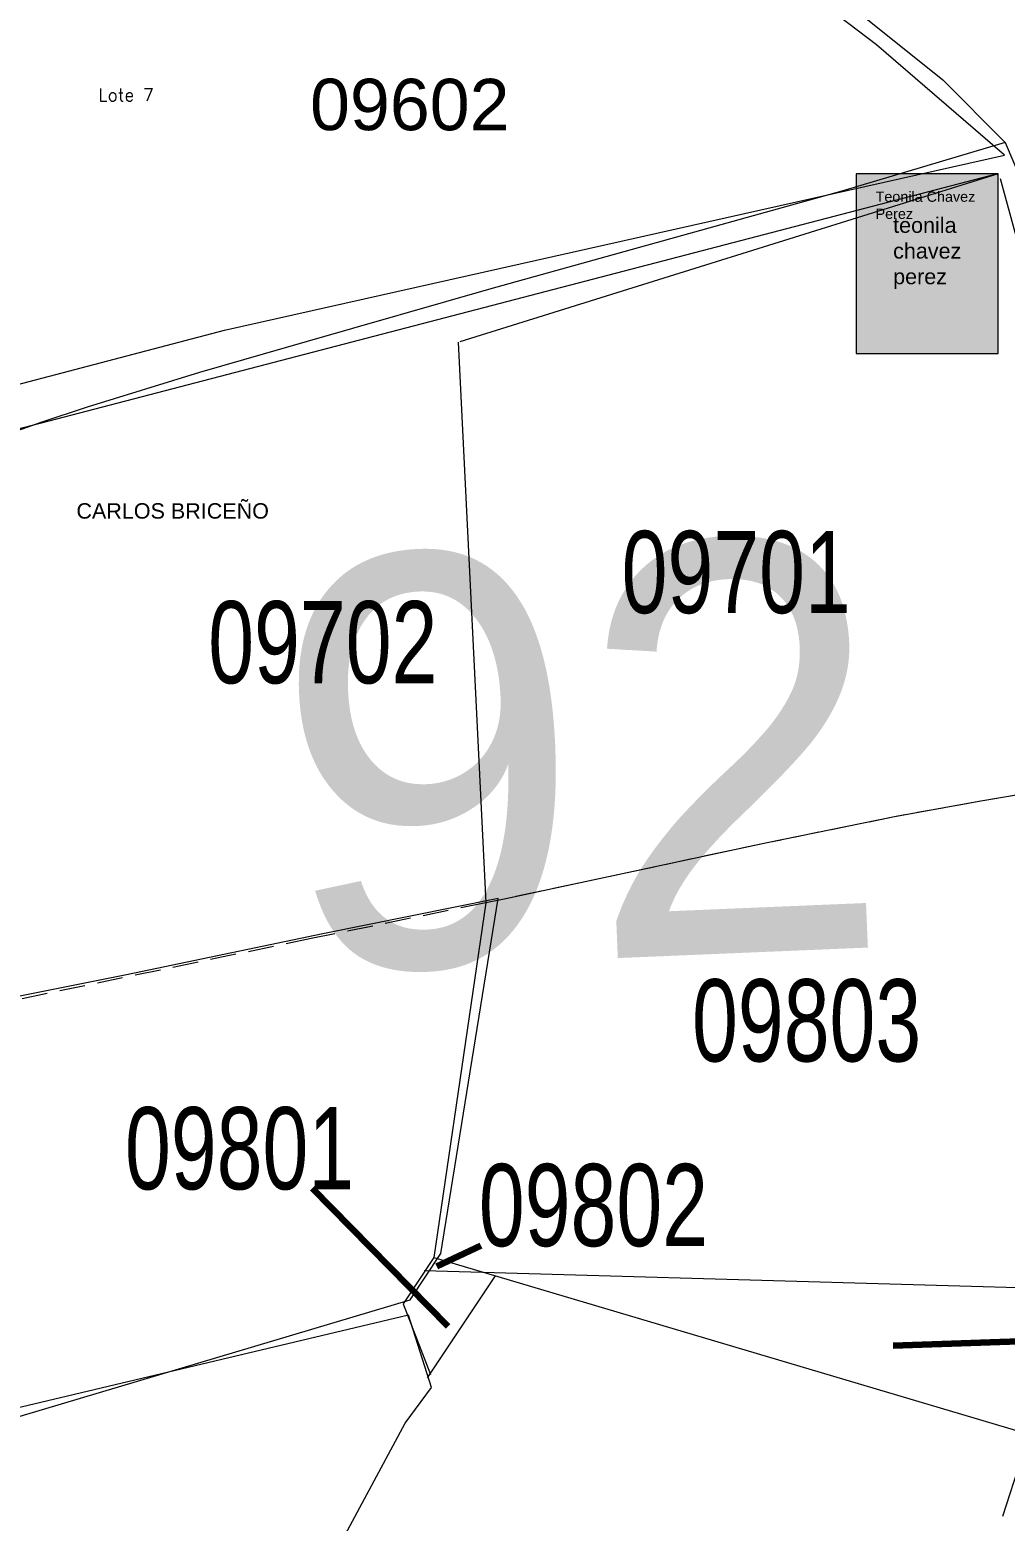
# Model space of a CAD drawing. Header units: inches. Extents: x 610851 to 630254, y 1234683 to 1264905.
# Drawn here: x 623771.4 to 623961.3, y 1244001.5 to 1244291.8 of the extents above; entities that cross this region are included whole.
import ezdxf
from ezdxf.enums import TextEntityAlignment as Align

# ---------------------------------------------------------------- set-up
doc = ezdxf.new("R2010")
doc.units = ezdxf.units.IN
doc.header["$MEASUREMENT"] = 0
doc.linetypes.add('DASHED', pattern=[7.5, 5, -2.5])
for name, color, linetype, lineweight in [('Cajetin', 7, 'Continuous', 0), ('CONTORNOLevel 61', 7, 'Continuous', 0), ('Default', 7, 'Continuous', 0), ('Level 2', 7, 'Continuous', 0), ('Level 20', 7, 'Continuous', 0), ('Level 51', 7, 'Continuous', 0), ('Level 7', 7, 'Continuous', 0)]:
    doc.layers.add(name, color=color, linetype=linetype, lineweight=lineweight)
doc.styles.add('ESTUDIO TOPOGRAFICO', font='arial.ttf', dxfattribs={"height": 2.5})
doc.styles.get("Standard").update_dxf_attribs({"font": 'arial.ttf'})
doc.styles.add('style2', font='romans.shx')
doc.styles.add('Styledgn003', font='dgn003.shx')
doc.styles.add('Styletxt', font='txt.shx')
doc.dimstyles.new('STANDARD-Linear', dxfattribs={"dimtxt": 1.5, "dimasz": 1.13, "dimexe": 0.125, "dimexo": 0.000625, "dimgap": 0.3, "dimtad": 1, "dimzin": 7, "dimdsep": 46, "dimtxsty": 'Styletxt', "dimsah": 1, "dimcen": 2.5, "dimclrd": 1, "dimclre": 1, "dimclrt": 2, "dimaunit": 1, "dimadec": 7, "dimazin": 0, "dimtfac": 1, "dimtofl": 0, "dimtmove": 1, "dimatfit": 3, "dimfxl": 1, "dimtolj": 1, "dimtzin": 0, "dimarcsym": 0})

msp = doc.modelspace()

# ---------------------------------------------------------------- hatches: boundary and pattern name
at = {"layer": 'Level 51', "linetype": 'Continuous'}
msp.add_hatch(color=7, dxfattribs=at).paths.add_polyline_path([(623959.95143, 1244263.76873), (623932.31049, 1244263.76873), (623932.31049, 1244228.76431), (623959.95143, 1244228.76431)])
msp.add_hatch(color=7, dxfattribs=at).paths.add_polyline_path([(623959.95143, 1244263.76873), (623932.31049, 1244263.76873), (623932.31049, 1244228.76431), (623959.95143, 1244228.76431)])
msp.add_hatch(color=7, dxfattribs=at).paths.add_polyline_path([(623959.95143, 1244263.76873), (623932.31049, 1244263.76873), (623932.31049, 1244228.76431), (623959.95143, 1244228.76431)])

# ---------------------------------------------------------------- linework, layer by layer
at = {"layer": 'Default', "color": 5, "linetype": 'Continuous', "lineweight": 13, "ltscale": 0.1}
for p, q in [((623932.24151, 1244295.61605), (623949.14933, 1244282.06377)), ((623932.24151, 1244295.61605), (623949.14933, 1244282.06377)), ((623932.24151, 1244295.61605), (623949.14933, 1244282.06377)), ((623949.14933, 1244282.06377), (623961.27061, 1244269.83409)), ((623949.14933, 1244282.06377), (623961.27061, 1244269.83409)), ((623949.14933, 1244282.06377), (623961.27061, 1244269.83409)), ((623961.27061, 1244269.83409), (623929.48678, 1244260.37447)), ((623961.27061, 1244269.83409), (623929.48678, 1244260.37447)), ((623961.27061, 1244269.83409), (623929.48678, 1244260.37447)), ((623929.48678, 1244260.37447), (623861.16175, 1244241.39632)), ((623929.48678, 1244260.37447), (623861.16175, 1244241.39632)), ((623929.48678, 1244260.37447), (623861.16175, 1244241.39632)), ((623861.16175, 1244241.39632), (623825.35671, 1244231.15415)), ((623861.16175, 1244241.39632), (623825.35671, 1244231.15415)), ((623861.16175, 1244241.39632), (623825.35671, 1244231.15415)), ((623825.35671, 1244231.15415), (623804.39449, 1244225.08861)), ((623825.35671, 1244231.15415), (623804.39449, 1244225.08861)), ((623825.35671, 1244231.15415), (623804.39449, 1244225.08861)), ((623804.39449, 1244225.08861), (623782.52252, 1244218.32642)), ((623804.39449, 1244225.08861), (623782.52252, 1244218.32642)), ((623804.39449, 1244225.08861), (623782.52252, 1244218.32642)), ((623782.52252, 1244218.32642), (623773.47938, 1244215.36024)), ((623782.52252, 1244218.32642), (623773.47938, 1244215.36024)), ((623782.52252, 1244218.32642), (623773.47938, 1244215.36024)), ((623773.47938, 1244215.36024), (623764.21999, 1244212.11436)), ((623773.47938, 1244215.36024), (623764.21999, 1244212.11436)), ((623773.47938, 1244215.36024), (623764.21999, 1244212.11436))]:
    msp.add_line(p, q, dxfattribs=at)
at = {"layer": 'Default', "color": 0, "linetype": 'Continuous', "lineweight": 0, "ltscale": 0.1}
msp.add_line((623961.27061, 1244269.83409), (623968.60089, 1244252.65089), dxfattribs=at)
msp.add_line((623961.27061, 1244269.83409), (623968.60089, 1244252.65089), dxfattribs=at)
msp.add_line((623961.27061, 1244269.83409), (623968.60089, 1244252.65089), dxfattribs=at)
at = {"layer": 'Level 2', "color": 6, "linetype": 'Continuous', "lineweight": 0}
for p, q in [((623959.95143, 1244263.76873), (623855.128, 1244231.09796)), ((623959.95143, 1244263.76873), (623855.128, 1244231.09796)), ((623959.95143, 1244263.76873), (623855.128, 1244231.09796)), ((623966.90939, 1244239.05353), (623960.37197, 1244262.78753)), ((623966.90939, 1244239.05353), (623960.37197, 1244262.78753)), ((623966.90939, 1244239.05353), (623960.37197, 1244262.78753)), ((623854.76017, 1244230.98332), (623860.17598, 1244121.88232)), ((623854.76017, 1244230.98332), (623860.17598, 1244121.88232)), ((623854.76017, 1244230.98332), (623860.17598, 1244121.88232)), ((624002.42114, 1244149.36235), (623956.53844, 1244141.69143)), ((624002.42114, 1244149.36235), (623956.53844, 1244141.69143)), ((624002.42114, 1244149.36235), (623956.53844, 1244141.69143)), ((623850.01772, 1244052.8656), (623844.069, 1244043.83251)), ((623850.01772, 1244052.8656), (623844.069, 1244043.83251)), ((623850.01772, 1244052.8656), (623844.069, 1244043.83251)), ((623848.81858, 1244029.4462), (623862.0385, 1244049.29628)), ((623848.81858, 1244029.4462), (623862.0385, 1244049.29628)), ((623848.81858, 1244029.4462), (623862.0385, 1244049.29628)), ((623844.069, 1244043.83251), (623849.36892, 1244030.06084)), ((623844.069, 1244043.83251), (623849.36892, 1244030.06084)), ((623844.069, 1244043.83251), (623849.36892, 1244030.06084))]:
    msp.add_line(p, q, dxfattribs=at)
at = {"layer": 'Level 2', "color": 1, "linetype": 'Continuous', "lineweight": 0, "flags": 128}
for points in [[(623616.03594, 1244175.04026), (623626.54983, 1244177.83768), (623640.20427, 1244183.06387), (623680.04659, 1244199.42207), (623809.28207, 1244233.331), (623961.1852, 1244267.36824), (623936.24163, 1244288.89835), (623912.31236, 1244307.09047), (623907.82747, 1244311.72641), (623900.50488, 1244320.79976), (623888.62645, 1244326.39475), (623882.54844, 1244348.80495), (623849.90967, 1244343.66636), (623823.81991, 1244339.08073), (623778.5405, 1244329.5079), (623707.0551, 1244306.45792), (623683.8248, 1244296.08614), (623648.09142, 1244280.6371), (623642.08525, 1244277.0631), (623674.6878, 1244226.65827), (623598.40184, 1244207.97678), (623602.804, 1244173.22397), (623616.03081, 1244175.03436)], [(623616.03594, 1244175.04026), (623626.54983, 1244177.83768), (623640.20427, 1244183.06387), (623680.04659, 1244199.42207), (623809.28207, 1244233.331), (623961.1852, 1244267.36824), (623936.24163, 1244288.89835), (623912.31236, 1244307.09047), (623907.82747, 1244311.72641), (623900.50488, 1244320.79976), (623888.62645, 1244326.39475), (623882.54844, 1244348.80495), (623849.90967, 1244343.66636), (623823.81991, 1244339.08073), (623778.5405, 1244329.5079), (623707.0551, 1244306.45792), (623683.8248, 1244296.08614), (623648.09142, 1244280.6371), (623642.08525, 1244277.0631), (623674.6878, 1244226.65827), (623598.40184, 1244207.97678), (623602.804, 1244173.22397), (623616.03081, 1244175.03436)], [(623616.03594, 1244175.04026), (623626.54983, 1244177.83768), (623640.20427, 1244183.06387), (623680.04659, 1244199.42207), (623809.28207, 1244233.331), (623961.1852, 1244267.36824), (623936.24163, 1244288.89835), (623912.31236, 1244307.09047), (623907.82747, 1244311.72641), (623900.50488, 1244320.79976), (623888.62645, 1244326.39475), (623882.54844, 1244348.80495), (623849.90967, 1244343.66636), (623823.81991, 1244339.08073), (623778.5405, 1244329.5079), (623707.0551, 1244306.45792), (623683.8248, 1244296.08614), (623648.09142, 1244280.6371), (623642.08525, 1244277.0631), (623674.6878, 1244226.65827), (623598.40184, 1244207.97678), (623602.804, 1244173.22397), (623616.03081, 1244175.03436)], [(623845.43247, 1244044.62226), (623851.41436, 1244053.63832), (623862.5801, 1244122.73636), (623828.44253, 1244115.87004), (623790.21584, 1244107.85956), (623751.84561, 1244100.17731), (623682.75337, 1244086.06676), (623651.0492, 1244079.79889), (623646.51867, 1244057.38545), (623620.25237, 1244045.96852), (623603.68451, 1244038.77098), (623583.14536, 1244030.24903), (623567.19038, 1244024.56074), (623563.3667, 1244023.08019), (623570.42823, 1244005.46793), (623574.24062, 1243990.70787), (623565.0171, 1243987.60846), (623557.6298, 1243966.31981), (623556.86563, 1243964.88808), (623565.75376, 1243961.25451), (623845.43247, 1244044.62226)], [(623845.43247, 1244044.62226), (623851.41436, 1244053.63832), (623862.5801, 1244122.73636), (623828.44253, 1244115.87004), (623790.21584, 1244107.85956), (623751.84561, 1244100.17731), (623682.75337, 1244086.06676), (623651.0492, 1244079.79889), (623646.51867, 1244057.38545), (623620.25237, 1244045.96852), (623603.68451, 1244038.77098), (623583.14536, 1244030.24903), (623567.19038, 1244024.56074), (623563.3667, 1244023.08019), (623570.42823, 1244005.46793), (623574.24062, 1243990.70787), (623565.0171, 1243987.60846), (623557.6298, 1243966.31981), (623556.86563, 1243964.88808), (623565.75376, 1243961.25451), (623845.43247, 1244044.62226)], [(623845.43247, 1244044.62226), (623851.41436, 1244053.63832), (623862.5801, 1244122.73636), (623828.44253, 1244115.87004), (623790.21584, 1244107.85956), (623751.84561, 1244100.17731), (623682.75337, 1244086.06676), (623651.0492, 1244079.79889), (623646.51867, 1244057.38545), (623620.25237, 1244045.96852), (623603.68451, 1244038.77098), (623583.14536, 1244030.24903), (623567.19038, 1244024.56074), (623563.3667, 1244023.08019), (623570.42823, 1244005.46793), (623574.24062, 1243990.70787), (623565.0171, 1243987.60846), (623557.6298, 1243966.31981), (623556.86563, 1243964.88808), (623565.75376, 1243961.25451), (623845.43247, 1244044.62226)]]:
    msp.add_lwpolyline(points, dxfattribs=at)
at = {"layer": 'Level 2', "color": 6, "linetype": 'Continuous', "lineweight": 0, "flags": 128}
for points in [[(623959.93258, 1244263.3972), (623959.80958, 1244263.7862), (623636.81587, 1244179.59592)], [(623959.93258, 1244263.3972), (623959.80958, 1244263.7862), (623636.81587, 1244179.59592)], [(623959.93258, 1244263.3972), (623959.80958, 1244263.7862), (623636.81587, 1244179.59592)], [(623989.55599, 1244079.63369), (623991.20044, 1244086.57771), (623993.18929, 1244092.05459), (623995.37534, 1244097.28391), (624002.23525, 1244108.49375), (624006.9714, 1244119.56151), (624007.64148, 1244127.18984), (624004.78623, 1244139.31701), (624002.42114, 1244149.36235), (623956.53844, 1244141.69143), (623939.72804, 1244138.59702), (623914.93018, 1244133.54464), (623864.04472, 1244122.67441), (623860.17579, 1244121.88228), (623850.01772, 1244052.8656), (623971.82837, 1244016.69647), (623975.30725, 1244027.29716), (623978.33489, 1244037.47001), (623983.85874, 1244056.51097), (623989.55599, 1244079.63369)], [(623989.55599, 1244079.63369), (623991.20044, 1244086.57771), (623993.18929, 1244092.05459), (623995.37534, 1244097.28391), (624002.23525, 1244108.49375), (624006.9714, 1244119.56151), (624007.64148, 1244127.18984), (624004.78623, 1244139.31701), (624002.42114, 1244149.36235), (623956.53844, 1244141.69143), (623939.72804, 1244138.59702), (623914.93018, 1244133.54464), (623864.04472, 1244122.67441), (623860.17579, 1244121.88228), (623850.01772, 1244052.8656), (623971.82837, 1244016.69647), (623975.30725, 1244027.29716), (623978.33489, 1244037.47001), (623983.85874, 1244056.51097), (623989.55599, 1244079.63369)], [(623989.55599, 1244079.63369), (623991.20044, 1244086.57771), (623993.18929, 1244092.05459), (623995.37534, 1244097.28391), (624002.23525, 1244108.49375), (624006.9714, 1244119.56151), (624007.64148, 1244127.18984), (624004.78623, 1244139.31701), (624002.42114, 1244149.36235), (623956.53844, 1244141.69143), (623939.72804, 1244138.59702), (623914.93018, 1244133.54464), (623864.04472, 1244122.67441), (623860.17579, 1244121.88228), (623850.01772, 1244052.8656), (623971.82837, 1244016.69647), (623975.30725, 1244027.29716), (623978.33489, 1244037.47001), (623983.85874, 1244056.51097), (623989.55599, 1244079.63369)], [(623960.85186, 1244002.53318), (623975.13558, 1244046.6462), (623848.17441, 1244050.23423)], [(623960.85186, 1244002.53318), (623975.13558, 1244046.6462), (623848.17441, 1244050.23423)], [(623960.85186, 1244002.53318), (623975.13558, 1244046.6462), (623848.17441, 1244050.23423)], [(623831.37958, 1243996.3172), (623844.44858, 1244020.6332), (623849.59658, 1244027.5552), (623845.09158, 1244041.6072), (623651.25158, 1243995.6082)], [(623831.37958, 1243996.3172), (623844.44858, 1244020.6332), (623849.59658, 1244027.5552), (623845.09158, 1244041.6072), (623651.25158, 1243995.6082)], [(623831.37958, 1243996.3172), (623844.44858, 1244020.6332), (623849.59658, 1244027.5552), (623845.09158, 1244041.6072), (623651.25158, 1243995.6082)]]:
    msp.add_lwpolyline(points, dxfattribs=at)
at = {"layer": 'Level 20', "color": 2, "linetype": 'DASHED', "lineweight": 0}
for p, q in [((623956.53844, 1244141.69143), (623939.72804, 1244138.59702)), ((623956.53844, 1244141.69143), (623939.72804, 1244138.59702)), ((623956.53844, 1244141.69143), (623939.72804, 1244138.59702)), ((623939.72804, 1244138.59702), (623914.93018, 1244133.54464)), ((623939.72804, 1244138.59702), (623914.93018, 1244133.54464)), ((623939.72804, 1244138.59702), (623914.93018, 1244133.54464)), ((623914.93018, 1244133.54464), (623864.04472, 1244122.67441)), ((623914.93018, 1244133.54464), (623864.04472, 1244122.67441)), ((623914.93018, 1244133.54464), (623864.04472, 1244122.67441)), ((623860.17579, 1244121.88228), (623826.1537, 1244114.91655)), ((623860.17579, 1244121.88228), (623826.1537, 1244114.91655)), ((623860.17579, 1244121.88228), (623826.1537, 1244114.91655)), ((623826.1537, 1244114.91655), (623749.65076, 1244098.98269)), ((623826.1537, 1244114.91655), (623749.65076, 1244098.98269)), ((623826.1537, 1244114.91655), (623749.65076, 1244098.98269))]:
    msp.add_line(p, q, dxfattribs=at)
at = {"layer": 'Level 51', "color": 7, "linetype": 'Continuous', "lineweight": 0, "flags": 128}
msp.add_lwpolyline([(623959.95143, 1244263.76873), (623932.31049, 1244263.76873), (623932.31049, 1244228.76431), (623959.95143, 1244228.76431), (623959.95143, 1244263.76873)], dxfattribs=at)
msp.add_lwpolyline([(623959.95143, 1244263.76873), (623932.31049, 1244263.76873), (623932.31049, 1244228.76431), (623959.95143, 1244228.76431), (623959.95143, 1244263.76873)], dxfattribs=at)
msp.add_lwpolyline([(623959.95143, 1244263.76873), (623932.31049, 1244263.76873), (623932.31049, 1244228.76431), (623959.95143, 1244228.76431), (623959.95143, 1244263.76873)], dxfattribs=at)

# ---------------------------------------------------------------- texts
at = {"layer": 'Cajetin', "color": 2, "insert": (623936.06409, 1244260.32441), "char_height": 2, "width": 25.6666667, "attachment_point": 1}
msp.add_mtext('{\\C2;Teonila Chavez\\PPerez}', dxfattribs=at)
msp.add_mtext('{\\C2;Teonila Chavez\\PPerez}', dxfattribs=at)
msp.add_mtext('{\\C2;Teonila Chavez\\PPerez}', dxfattribs=at)
at = {"layer": 'CONTORNOLevel 61', "color": 2, "linetype": 'Continuous', "lineweight": 40, "style": 'Styledgn003'}
msp.add_text('92', height=80, rotation=2.3999938, dxfattribs=at).set_placement((623878.81739, 1244150.86715), align=Align.MIDDLE_CENTER)
at = {"layer": 'Default', "color": 5, "linetype": 'Continuous', "lineweight": 13, "style": 'style2'}
msp.add_text('Lote 7', height=2.474667, dxfattribs=at).set_placement((623784.69512, 1244279.13803), align=Align.MIDDLE_LEFT)
msp.add_text('Lote 7', height=2.474667, dxfattribs=at).set_placement((623784.69512, 1244279.13803), align=Align.MIDDLE_LEFT)
msp.add_text('Lote 7', height=2.474667, dxfattribs=at).set_placement((623784.69512, 1244279.13803), align=Align.MIDDLE_LEFT)
at = {"layer": 'Default', "color": 7, "linetype": 'Continuous', "lineweight": 0}
msp.add_text('CARLOS BRICEÑO', height=3, dxfattribs=at).set_placement((623799.18246, 1244196.65699), align=Align.CENTER)
msp.add_text('CARLOS BRICEÑO', height=3, dxfattribs=at).set_placement((623799.18246, 1244196.65699), align=Align.CENTER)
msp.add_text('CARLOS BRICEÑO', height=3, dxfattribs=at).set_placement((623799.18246, 1244196.65699), align=Align.CENTER)
at = {"layer": 'Level 51', "color": 7, "linetype": 'Continuous', "lineweight": 0, "insert": (623939.47958, 1244241.37203), "char_height": 3, "width": 18, "attachment_point": 7}
msp.add_mtext('teonila\\Pchavez\\Pperez', dxfattribs=at)
msp.add_mtext('teonila\\Pchavez\\Pperez', dxfattribs=at)
msp.add_mtext('teonila\\Pchavez\\Pperez', dxfattribs=at)
at = {"layer": 'Level 7', "color": 7, "linetype": 'Continuous', "lineweight": 0, "style": 'ESTUDIO TOPOGRAFICO'}
msp.add_text('09602', height=10, rotation=359.9499939, dxfattribs=at).set_placement((623825.94153, 1244282.27842), align=Align.TOP_LEFT)
msp.add_text('09602', height=10, rotation=359.9499939, dxfattribs=at).set_placement((623825.94153, 1244282.27842), align=Align.TOP_LEFT)
msp.add_text('09602', height=10, rotation=359.9499939, dxfattribs=at).set_placement((623825.94153, 1244282.27842), align=Align.TOP_LEFT)
at = {"layer": 'Level 7', "color": 7, "linetype": 'Continuous', "lineweight": 0, "style": 'Styledgn003', "width": 0.75}
for s, p in [('09701', (623908.92294, 1244186.26584)), ('09701', (623908.92294, 1244186.26584)), ('09701', (623908.92294, 1244186.26584)), ('09702', (623828.41963, 1244172.60321)), ('09702', (623828.41963, 1244172.60321)), ('09702', (623828.41963, 1244172.60321)), ('09803', (623922.63183, 1244099.00421)), ('09803', (623922.63183, 1244099.00421)), ('09803', (623922.63183, 1244099.00421)), ('09801', (623812.20783, 1244074.11521)), ('09801', (623812.20783, 1244074.11521)), ('09801', (623812.20783, 1244074.11521)), ('09802', (623881.11783, 1244063.05521)), ('09802', (623881.11783, 1244063.05521)), ('09802', (623881.11783, 1244063.05521))]:
    msp.add_text(s, height=16.000002, dxfattribs=at).set_placement(p, align=Align.MIDDLE_CENTER)

# ---------------------------------------------------------------- leaders
at = {"layer": 'Level 7', "color": 7, "linetype": 'Continuous', "lineweight": 0}
for points in [[(623852.82258, 1244039.3872), (623826.38558, 1244066.2762)], [(623852.82258, 1244039.3872), (623826.38558, 1244066.2762)], [(623852.82258, 1244039.3872), (623826.38558, 1244066.2762)], [(623850.60158, 1244051.1502), (623859.16058, 1244055.1622)], [(623850.60158, 1244051.1502), (623859.16058, 1244055.1622)], [(623850.60158, 1244051.1502), (623859.16058, 1244055.1622)], [(623939.49058, 1244035.7332), (623982.74258, 1244037.1762)], [(623939.49058, 1244035.7332), (623982.74258, 1244037.1762)], [(623939.49058, 1244035.7332), (623982.74258, 1244037.1762)]]:
    msp.add_leader(points, dimstyle='STANDARD-Linear', override={"dimscale": 1, "dimtxt": 3, "dimasz": 3, "dimgap": 1.5, "dimtad": 1, "dimclrd": 0, "dimlwd": 65534}, dxfattribs=at)

doc.saveas('drawing.dxf')
